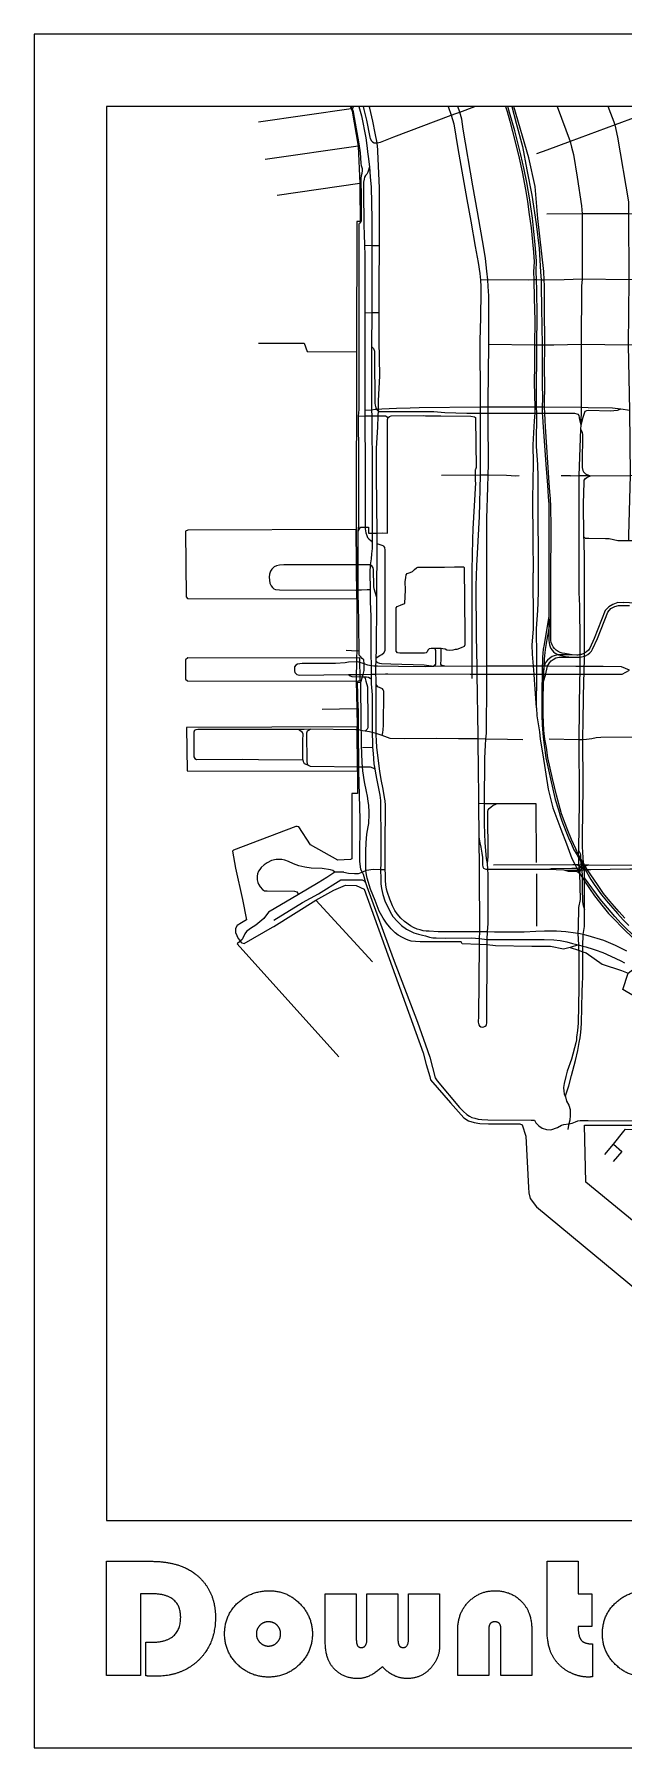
# Model space of a CAD drawing. Header units: millimetres. Extents: x 943 to 1065, y -197 to -78.
# Drawn here: x 942.9 to 983.7, y -196.7 to -78 of the extents above; entities that cross this region are included whole.
import ezdxf

# ---------------------------------------------------------------- set-up
doc = ezdxf.new("R2010")
doc.units = ezdxf.units.MM
doc.header["$MEASUREMENT"] = 0
for name, color, linetype, true_color in [('Border', 5, 'Continuous', 0x0017ff), ('Default', 18, 'Continuous', 0x000000), ('Text', 3, 'Continuous', 0x00ff1b)]:
    doc.layers.add(name, color=color, linetype=linetype, true_color=true_color)

msp = doc.modelspace()

# ---------------------------------------------------------------- linework, layer by layer
at = {"color": 3, "true_color": 0x00ff00}
for points in [[(964.76, -83.03), (964.83, -83.18), (964.91, -83.36), (965.31, -85.79), (965.43, -88.37), (965.44, -88.78), (965.45, -90.99), (965.23, -91), (965.21, -100.02), (965.19, -112.33), (965.22, -117.12), (965.23, -120.74), (965.21, -121.24), (965.17, -122.83), (965.22, -124.74), (965.25, -125.99), (965.28, -129.06), (965.27, -130.62), (964.87, -130.61), (964.88, -135.15), (964.79, -135.2), (963.92, -135.23), (962.02, -134.18), (961.2, -132.93), (961.1, -132.91), (961, -132.9), (956.69, -134.55), (956.61, -134.62), (956.82, -135.79), (957.31, -137.96), (957.58, -139.37), (957.24, -139.57), (956.95, -139.76), (956.82, -139.97), (956.82, -140.24), (957.01, -140.66), (957.13, -140.8), (957.21, -140.94), (957.26, -140.97), (957.43, -141.01), (959.39, -139.88), (959.47, -139.84), (962.38, -138), (963.63, -137.31), (964.45, -136.97), (965.17, -137), (965.73, -137.25), (969.82, -148.58), (970.02, -149.38), (970.28, -150.23), (970.33, -150.44), (971.71, -152.05), (972.63, -153.08), (972.96, -153.28), (973.34, -153.41), (973.74, -153.48), (974.35, -153.5), (976.52, -153.49), (976.68, -153.57), (976.94, -154.35), (977.11, -157.91), (977.14, -158.28), (977.23, -158.66), (977.67, -159.25), (985.6, -165.82)], [(988.94, -163.97), (981.08, -157.53), (981, -153.58), (984.91, -153.59)]]:
    msp.add_lwpolyline(points, dxfattribs=at)
at = {"color": 18, "true_color": 0x000000}
for points in [[(964.76, -83.03), (964.83, -83.18), (964.91, -83.36), (965.31, -85.79), (965.43, -88.37), (965.44, -88.78), (965.45, -90.99), (965.23, -91), (965.21, -100.02), (965.19, -112.33), (965.22, -117.12), (965.23, -120.74), (965.21, -121.24), (965.17, -122.83), (965.22, -124.74), (965.25, -125.99), (965.28, -129.06), (965.27, -130.62), (964.87, -130.61), (964.88, -135.15), (964.79, -135.2), (963.92, -135.23), (962.02, -134.18), (961.2, -132.93), (961.1, -132.91), (961, -132.9), (956.69, -134.55), (956.61, -134.62), (956.82, -135.79), (957.31, -137.96), (957.58, -139.37), (957.24, -139.57), (956.95, -139.76), (956.82, -139.97), (956.82, -140.24), (957.01, -140.66), (957.13, -140.8), (957.21, -140.94), (957.26, -140.97), (957.43, -141.01), (959.39, -139.88), (959.47, -139.84), (962.38, -138), (963.63, -137.31), (964.45, -136.97), (965.17, -137), (965.73, -137.25), (969.82, -148.58), (970.02, -149.38), (970.28, -150.23), (970.33, -150.44), (971.71, -152.05), (972.63, -153.08), (972.96, -153.28), (973.34, -153.41), (973.74, -153.48), (974.35, -153.5), (976.52, -153.49), (976.68, -153.57), (976.94, -154.35), (977.11, -157.91), (977.14, -158.28), (977.23, -158.66), (977.67, -159.25), (985.6, -165.82)], [(988.94, -163.97), (981.08, -157.53), (981, -153.58), (984.91, -153.59)]]:
    msp.add_lwpolyline(points, dxfattribs=at)
at = {"color": 4, "true_color": 0x00ffff}
for points in [[(965.39, -85.61), (964.99, -83.41), (964.9, -83.15), (964.86, -83.03)], [(965.37, -83.03), (965.56, -83.67), (965.85, -85.2), (965.94, -85.92), (965.97, -86.18), (966.02, -86.5), (966.1, -87.22), (966.16, -87.9), (966.21, -88.62), (966.27, -90.81), (966.27, -92.69), (966.26, -97.33), (966.24, -99.65), (966.25, -104.07), (966.26, -104.45), (966.28, -108.57), (966.29, -111.92), (966.29, -112.59), (966.29, -112.93), (966.29, -113.2), (966.29, -113.25), (966.28, -113.65), (966.25, -114.01), (966.21, -114.36), (966.15, -114.79), (966.13, -115.3), (966.14, -116.49), (966.15, -116.82), (966.16, -117.32), (966.19, -118.36), (966.19, -119.5), (966.2, -121.05), (966.2, -121.3), (966.21, -121.43), (966.21, -121.77), (966.21, -121.87), (966.22, -122.35), (966.22, -122.46), (966.23, -122.71), (966.23, -123.02), (966.28, -123.78), (966.28, -124.17), (966.3, -126.39), (966.32, -127.15), (966.32, -127.42), (966.35, -127.84), (966.41, -128.56), (966.47, -128.91), (966.53, -129.22), (966.61, -129.7), (966.73, -130.27), (966.82, -130.74), (966.86, -131.11), (966.87, -131.62), (966.88, -133.54), (966.88, -135.5), (966.86, -135.88), (966.88, -136.53), (966.89, -136.88), (966.93, -137.2), (967.03, -137.61), (967.17, -138.06), (967.53, -138.82), (967.73, -139.14), (968.04, -139.48), (968.32, -139.75), (968.67, -140.01), (969.18, -140.26), (969.5, -140.37)], [(965.66, -83.03), (965.72, -83.24), (965.9, -83.99), (966.13, -85.15), (966.15, -85.26), (966.25, -85.42), (966.32, -85.49), (966.42, -85.54), (966.52, -85.56), (966.63, -85.55)], [(969.83, -140.12), (969.61, -140.07), (969.4, -140.01), (969.16, -139.91), (968.95, -139.79), (968.52, -139.49), (968.27, -139.26), (968.02, -138.96), (967.86, -138.72), (967.69, -138.39), (967.52, -137.94), (967.35, -137.48), (967.29, -137.24), (967.24, -136.95), (967.21, -136.64), (967.21, -136.24), (967.2, -135.88), (967.2, -135.51), (967.2, -134.87), (967.2, -133.47), (967.21, -132.33), (967.21, -131.42), (967.2, -131.12), (967.15, -130.9), (967.06, -130.31), (966.92, -129.64), (966.82, -129.07), (966.66, -127.81), (966.61, -127.4), (966.61, -127.32), (966.6, -127.07), (966.57, -126.46), (966.57, -124.4), (966.56, -123.07), (966.56, -122.96), (966.55, -122.08), (966.55, -121.79), (966.56, -121.46), (966.56, -121.23), (966.59, -120.69), (966.61, -117.32), (966.61, -117.04), (966.63, -113.33), (966.63, -112.92), (966.63, -112.77), (966.63, -112.58), (966.6, -108.57), (966.59, -107.08), (966.6, -106.69), (966.67, -105.25), (966.71, -104.45), (966.72, -104.12), (966.72, -104.02), (966.72, -103.43), (966.81, -101.69), (966.77, -99.26), (966.77, -97.32), (966.78, -95.38), (966.79, -92.68), (966.8, -88.67), (966.69, -86.15), (966.68, -86.04), (966.63, -85.55), (966.5, -84.89), (966.33, -84.05), (966.12, -83.16), (966.08, -83.03)], [(966.63, -85.55), (966.87, -85.5), (967.1, -85.42), (967.8, -85.14), (971.77, -83.64), (972.08, -83.52), (972.36, -83.42), (973.39, -83.03)], [(971.55, -83.03), (971.77, -83.64), (971.94, -84.24), (972.23, -85.94), (972.84, -89.47), (973.12, -90.98), (973.43, -92.73), (973.62, -93.84), (973.75, -94.59), (973.79, -95.07), (973.82, -95.51), (973.82, -95.86), (973.78, -97.66), (973.75, -99.27), (973.76, -103.39), (973.76, -103.88), (973.76, -104.28), (973.77, -108.57), (973.7, -111.44), (973.51, -114.86), (973.47, -116.24), (973.48, -119.73), (973.53, -121.82), (973.54, -122.35), (973.6, -126.6), (973.6, -126.84), (973.6, -127.46), (973.63, -128.5), (973.66, -131.32), (973.67, -133.65), (973.69, -135.88), (973.69, -136.47), (973.72, -139.68), (973.72, -139.79), (973.72, -140.19), (973.7, -140.67)], [(974.29, -135.85), (974.27, -135.47), (974.21, -135.12), (974.11, -134.04), (974.07, -132.75), (974.07, -131.33), (974.1, -128.17), (974.14, -127.28), (974.17, -126.86), (974.2, -126.45), (974.24, -122.88), (974.24, -121.29), (974.23, -118.58), (974.24, -115.54), (974.24, -113.89), (974.23, -111.56), (974.29, -109.4), (974.31, -108.58), (974.34, -107.81), (974.33, -104.69), (974.33, -104.28), (974.33, -103.87), (974.33, -103.47), (974.37, -99.52), (974.37, -96.83), (974.37, -96.15), (974.32, -95.51), (974.29, -95.04), (974.24, -94.44), (974.14, -93.56), (974.02, -92.85), (973.59, -90.32), (973.26, -88.52), (972.58, -84.6), (972.49, -83.91), (972.36, -83.42), (972.22, -83.03)], [(975.52, -83.03), (975.63, -83.39), (975.81, -84.06), (976.01, -84.77), (976.19, -85.49), (976.47, -86.61), (976.68, -87.57), (976.91, -88.78), (977.04, -89.61), (977.17, -90.51), (977.29, -91.44), (977.4, -92.41), (977.46, -93.12), (977.5, -93.79), (977.47, -94.48), (977.48, -95.05), (977.51, -96.3), (977.55, -97.85), (977.52, -99.56), (977.52, -100.98), (977.51, -102.15), (977.55, -103.86), (977.56, -104.28), (977.51, -104.8), (977.42, -106.46), (977.43, -107.75), (977.4, -110.23), (977.41, -112.97), (977.43, -115.33)], [(977.8, -115.35), (977.79, -110.22), (977.78, -108.68), (977.75, -107.83), (977.67, -106.58), (977.67, -105.9), (977.68, -104.84), (977.68, -104.28), (977.67, -103.87), (977.66, -103.24), (977.7, -99.56), (977.71, -97.56), (977.68, -95.7), (977.66, -95.06), (977.64, -94.45), (977.66, -93.74), (977.58, -92.59), (977.49, -91.7), (977.39, -90.77), (977.21, -89.51), (977, -88.29), (976.81, -87.39), (976.59, -86.38), (976.16, -84.71), (975.8, -83.44), (975.68, -83.03)], [(975.95, -83.03), (976.25, -84.18), (976.69, -85.8), (977, -87.43), (977.35, -89.17), (977.65, -91.15), (977.86, -92.87), (977.95, -94.48), (977.98, -95.06), (978, -95.47), (978.01, -96.98), (978.05, -99.56), (978.05, -99.95), (978.06, -101.28), (978.07, -102.25), (978.08, -103.24), (978.05, -103.87), (978.07, -104.28), (978.08, -104.5), (978.11, -104.9), (978.32, -107.83), (978.43, -109.27), (978.45, -109.65), (978.48, -110.07), (978.51, -110.58), (978.52, -111.24), (978.53, -113.66), (978.52, -116.28), (978.52, -117.6), (978.52, -118.34)], [(978.66, -118.44), (978.66, -117.89), (978.66, -116.28), (978.68, -111.63), (978.67, -111.26), (978.66, -110.75), (978.63, -110.22), (978.6, -109.72), (978.55, -109.1), (978.28, -105.22), (978.27, -104.77), (978.24, -104.28), (978.23, -103.86), (978.23, -103.73), (978.24, -102.27), (978.23, -101.23), (978.24, -99.56), (978.23, -96.91), (978.22, -95.92), (978.21, -95.43), (978.19, -95.06), (978.17, -94.46), (977.77, -90.79), (977.58, -88.57), (977.14, -86.59), (976.1, -83.03)], [(986.54, -83.03), (986.12, -83.19), (983.12, -84.31), (980, -85.45), (978.38, -86.06), (977.66, -86.31)], [(979.09, -83.03), (980, -85.45), (980.1, -85.85), (980.22, -86.36), (980.49, -87.92), (980.78, -89.92), (980.82, -90.47), (980.84, -95), (980.79, -95.48), (980.77, -99.53), (980.76, -103.51), (980.76, -103.89)], [(984.05, -113.12), (984.07, -112.72), (984.17, -108.59), (984.14, -104.1), (984.04, -99.56), (984.09, -95.04), (984.06, -90.47), (984.06, -89.63), (983.31, -85.17), (983.12, -84.31), (982.63, -83.03)], [(965.01, -83.12), (964.9, -83.15), (964.83, -83.19), (958.42, -84.11)], [(965.31, -85.79), (958.88, -86.71)], [(965.38, -120.74), (965.34, -117.32), (965.32, -117.08), (965.32, -116.52), (965.32, -114.79), (965.32, -114.45), (965.32, -112.46), (965.36, -112.06), (965.36, -107.37), (965.35, -104.48), (965.38, -104.02), (965.39, -100.03), (965.39, -91.19), (965.42, -91.11), (965.47, -91.06), (965.54, -90.96), (965.54, -89.35), (965.53, -88.01), (965.55, -87.82), (965.6, -87.65), (965.61, -87.5), (965.61, -87.36), (965.56, -87.14), (965.53, -86.95), (965.48, -86.24), (965.39, -85.61)], [(966.1, -87.22), (965.99, -87.58), (965.92, -87.72), (965.83, -87.82), (965.76, -87.93), (965.73, -88.07), (965.69, -88.28), (965.68, -88.84)], [(965.43, -88.37), (959.7, -89.21)], [(965.68, -88.84), (965.71, -91.31), (965.74, -91.85), (965.76, -92.67), (965.77, -93.31), (965.77, -94.37), (965.78, -96.09), (965.78, -97.34), (965.79, -99.03), (965.77, -102.18), (965.78, -104.08), (965.78, -104.47), (965.81, -108.14), (965.81, -108.56), (965.8, -110.05), (965.81, -111.4)], [(993.81, -90.62), (990.6, -90.55), (987.38, -90.5), (984.06, -90.47), (980.82, -90.47), (978.39, -90.5)], [(966.79, -92.68), (966.27, -92.69), (965.76, -92.67)], [(996.85, -94.99), (993.85, -95.04), (990.65, -95.01), (987.37, -95.02), (984.09, -95.04), (980.84, -95), (979.58, -95.05), (978.19, -95.06), (977.98, -95.06), (977.66, -95.05), (977.48, -95.05), (977.14, -95.06), (974.29, -95.04), (973.79, -95.07)], [(966.77, -97.32), (966.26, -97.33), (965.78, -97.34)], [(958.42, -99.43), (961.59, -99.43), (961.78, -100.01), (965.22, -100.02)], [(966.24, -99.65), (966.38, -99.8), (966.45, -99.99), (966.46, -100.28), (966.47, -103.59), (966.49, -103.73), (966.54, -103.9), (966.62, -104.02), (966.64, -104.05), (966.72, -104.12), (966.75, -104.15), (966.83, -104.17)], [(1000.24, -99.48), (996.96, -99.48), (993.87, -99.5), (990.65, -99.52), (987.34, -99.53), (984.04, -99.56), (980.77, -99.53), (978.86, -99.56), (978.24, -99.56), (978.05, -99.56), (977.7, -99.56), (977.52, -99.56), (974.37, -99.52)], [(966.25, -104.07), (965.78, -104.08)], [(984.14, -104.1), (983.51, -104), (982.92, -103.93), (981.25, -103.9), (980.76, -103.89), (978.23, -103.86), (978.05, -103.87), (977.67, -103.87), (977.55, -103.86), (977.41, -103.86), (974.73, -103.87), (974.33, -103.87), (973.76, -103.87), (969.55, -103.91), (968.91, -103.93), (967.97, -103.96), (966.96, -104), (966.72, -104.01), (966.62, -104.02), (966.49, -104.03), (966.25, -104.07)], [(966.83, -104.17), (967.74, -104.15), (968.86, -104.15), (970.57, -104.17), (971.32, -104.22), (972.85, -104.27), (973.34, -104.28), (973.76, -104.28), (974.14, -104.28), (977.37, -104.28), (977.56, -104.28), (977.68, -104.28), (978.07, -104.28), (978.24, -104.28), (980.31, -104.28)], [(980.31, -104.27), (980.47, -104.32), (980.54, -104.35), (980.6, -104.44), (980.62, -104.58), (980.65, -104.73), (980.73, -105.1)], [(980.76, -103.89), (980.73, -105.1), (980.72, -105.38), (980.59, -108.6)], [(983.51, -104), (983.25, -104.09), (982.78, -104.14), (981.25, -104.1), (981.12, -104.12), (981.02, -104.16), (980.96, -104.29), (980.88, -104.58), (980.73, -105.1)], [(965.32, -112.46), (965.49, -112.18), (965.81, -112.16), (966.04, -112.16), (966.04, -112.59), (966.29, -112.59), (966.63, -112.58), (967.02, -112.57), (967.34, -112.58), (967.36, -108.33), (967.36, -106.84), (967.34, -104.71), (967.4, -104.57), (967.49, -104.51), (967.61, -104.45), (969.87, -104.44), (969.99, -104.47), (971.05, -104.47), (973.12, -104.49), (973.37, -104.54), (973.44, -104.57), (973.45, -104.66), (973.49, -108.04), (973.45, -108.17), (973.41, -108.19), (973.41, -108.99), (973.44, -109.11), (973.26, -112.29), (973.23, -113.03), (973.2, -115.14), (973.19, -120.45), (973.19, -121.19), (973.18, -121.35), (973.18, -122.66)], [(965.35, -104.48), (965.78, -104.47), (966.08, -104.46), (966.26, -104.45), (966.71, -104.45), (967.11, -104.45), (967.22, -104.46), (967.4, -104.57)], [(980.72, -105.38), (980.82, -105.59), (980.85, -105.77), (980.82, -107.72), (980.84, -108.04), (980.87, -108.24), (980.93, -108.35), (981.05, -108.47), (981.15, -108.53), (981.4, -108.62)], [(976.47, -108.62), (976.23, -108.65), (975.59, -108.6), (974.31, -108.58), (973.77, -108.57), (971.1, -108.6)], [(980.03, -108.61), (979.38, -108.61)], [(980.03, -108.61), (980.59, -108.6)], [(980.59, -108.6), (981.18, -108.59), (981.4, -108.62), (984.17, -108.59), (987.37, -108.58), (990.65, -108.58), (993.87, -108.57), (997.08, -108.57), (1000.35, -108.53)], [(980.59, -108.6), (980.59, -108.73), (980.61, -110.13), (980.61, -113.13), (980.61, -113.38), (980.6, -113.78), (980.6, -116.39), (980.6, -116.69), (980.65, -117.62), (980.65, -118.55), (980.66, -119.21), (980.66, -121), (980.66, -121.18), (980.66, -121.82), (980.66, -121.95), (980.66, -122.1)], [(980.97, -122.09), (980.99, -121.29), (980.99, -121.1), (980.99, -120.9), (980.99, -120.76), (980.98, -116.39), (980.98, -113.84), (980.97, -113.68), (980.96, -113.16), (980.96, -113.11), (980.95, -112.83), (980.94, -112.74), (980.94, -112.65), (980.93, -110.65), (980.93, -110.55), (980.96, -109.06)], [(980.97, -109.06), (980.97, -108.91), (981.06, -108.81), (981.15, -108.74), (981.24, -108.69), (981.4, -108.62)], [(965.81, -111.4), (965.81, -112.16), (965.8, -112.28), (965.86, -112.56), (965.91, -112.75), (965.97, -112.89), (966.06, -112.99), (966.22, -113.12), (966.29, -113.2)], [(965.19, -112.33), (953.52, -112.37), (953.36, -112.45), (953.42, -117), (953.51, -117.12), (965.22, -117.13), (965.19, -112.33)], [(967.2, -113.77), (967.17, -113.57), (967.1, -113.49), (966.98, -113.44), (966.77, -113.38), (966.63, -113.33)], [(967.18, -120.72), (967.19, -117.78), (967.2, -113.77)], [(981.29, -112.96), (981.18, -112.96), (981.06, -112.96), (981.01, -112.92), (980.95, -112.83)], [(983.29, -113.12), (982.69, -112.99), (982.44, -112.98), (981.29, -112.96)], [(1000.38, -113.11), (997.26, -113.15), (993.87, -113.11), (987.4, -113.11), (984.42, -113.12), (984.05, -113.12), (983.68, -113.12), (983.29, -113.12)], [(966.61, -117.04), (966.43, -116.45), (966.41, -116.28), (966.38, -115.1), (966.36, -114.99), (966.32, -114.92), (966.26, -114.84), (966.15, -114.79), (965.58, -114.79), (965.42, -114.79), (965.32, -114.79), (960.51, -114.77), (960.17, -114.78), (959.87, -114.81), (959.66, -114.85), (959.5, -114.93), (959.34, -115.08), (959.25, -115.23), (959.17, -115.42), (959.16, -115.64), (959.17, -115.85), (959.21, -116.04), (959.29, -116.23), (959.38, -116.36), (959.49, -116.45), (959.6, -116.5), (959.87, -116.52), (965.15, -116.53), (965.32, -116.52), (965.54, -116.52), (965.94, -116.5), (966.14, -116.49)], [(972.45, -120.53), (972.15, -120.64), (972.03, -120.65), (971.87, -120.68), (971.61, -120.71), (971.45, -120.7), (971.34, -120.63), (971.18, -120.59), (971.06, -120.57), (970.62, -120.57), (970.38, -120.57), (970.24, -120.61), (970.15, -120.69), (970.1, -120.8), (970.02, -120.87), (969.91, -120.89), (969.3, -120.89), (968.6, -120.89), (968.2, -120.89), (968.04, -120.87), (967.95, -120.77), (967.94, -120.61), (967.94, -117.76), (968.03, -117.66), (968.24, -117.58), (968.42, -117.51), (968.56, -117.47), (968.59, -116.52), (968.57, -115.96), (968.61, -115.65), (968.65, -115.47), (968.72, -115.39), (968.91, -115.32), (969.08, -115.24), (969.22, -115.11), (969.36, -114.98), (969.46, -114.94), (970.01, -114.94), (970.64, -114.94), (971.3, -114.94), (972, -114.93), (972.64, -114.93), (972.67, -114.97), (972.7, -119.55), (972.7, -120.33), (972.65, -120.43), (972.45, -120.53)], [(977.37, -120.33), (977.47, -119.24), (977.45, -117.92), (977.43, -116.27), (977.43, -115.33)], [(977.66, -124.69), (977.69, -122.35), (977.7, -121.81), (977.69, -120.81), (977.67, -119.56), (977.67, -119.18), (977.77, -117.94), (977.79, -117.41), (977.81, -116.6), (977.81, -116.28), (977.8, -115.35)], [(983.7, -117.41), (983.29, -117.4), (982.95, -117.52), (982.67, -117.68), (982.43, -117.94), (982.17, -118.6), (981.67, -119.89), (981.37, -120.55)], [(1003.7, -117.55), (993.85, -117.58), (988.11, -117.6), (987.66, -117.6), (987.2, -117.59), (986.74, -117.57), (985.73, -117.51), (983.7, -117.4)], [(978.52, -118.34), (978.2, -120.29), (978.14, -120.62), (978.11, -120.9), (978.08, -121.19), (978.08, -121.52), (978.06, -121.81), (978.07, -122.35), (978.07, -122.65)], [(978.16, -122.85), (978.2, -121.81), (978.23, -121.45), (978.23, -121.31), (978.25, -121.06), (978.27, -120.87), (978.3, -120.65), (978.34, -120.37), (978.41, -119.96), (978.52, -119.33), (978.66, -118.44)], [(978.52, -118.34), (978.51, -118.81), (978.52, -119.33), (978.52, -120), (978.54, -120.19), (978.56, -120.32), (978.61, -120.45), (978.67, -120.58), (978.75, -120.69), (978.85, -120.8), (978.97, -120.89), (979.1, -120.97), (979.19, -121.02), (979.4, -121.07), (979.68, -121.12), (980.16, -121.17)], [(980.13, -121.02), (979.63, -120.93), (979.44, -120.9), (979.31, -120.85), (979.16, -120.78), (979.03, -120.68), (978.92, -120.58), (978.83, -120.46), (978.75, -120.33), (978.69, -120.17), (978.65, -120.01), (978.65, -119.81), (978.66, -118.44)], [(981.54, -120.62), (981.88, -119.89), (982.6, -118.05), (982.81, -117.81), (983.09, -117.66), (983.35, -117.59), (983.71, -117.59)], [(983.71, -117.59), (984.11, -117.59)], [(965.23, -120.75), (964.48, -120.72)], [(965.38, -120.74), (965.23, -120.75)], [(965.71, -121.36), (965.59, -121.26), (965.47, -121.13), (965.4, -121.03), (965.38, -120.74)], [(966.56, -121.23), (966.83, -121.07), (966.87, -121.04), (966.96, -120.98), (967.09, -120.88), (967.18, -120.72)], [(970.62, -120.57), (970.67, -120.71), (970.68, -121.14), (970.68, -121.54), (970.67, -121.65), (970.63, -121.73), (970.57, -121.77), (970.55, -121.82)], [(971.31, -121.81), (971.13, -121.76), (971.08, -121.72), (971.05, -121.66), (971.06, -121.33), (971.06, -120.75), (971.06, -120.57)], [(977.66, -124.69), (977.54, -122.74), (977.5, -122.35), (977.45, -121.81), (977.38, -120.96), (977.37, -120.33)], [(980.13, -121.02), (979.44, -121.02), (979.19, -121.02), (978.96, -121.06), (978.76, -121.13), (978.57, -121.26), (978.43, -121.39), (978.32, -121.52), (978.25, -121.66), (978.2, -121.81), (978.15, -121.98), (978.12, -122.22), (978.07, -122.65)], [(981.37, -120.55), (981.26, -120.7), (981.14, -120.81), (980.99, -120.9), (980.78, -120.98), (980.66, -121), (980.61, -121.02), (980.53, -121.03), (980.45, -121.03), (980.13, -121.02)], [(980.16, -121.17), (980.47, -121.18), (980.54, -121.18), (980.68, -121.17), (980.66, -121.18), (980.79, -121.15), (980.99, -121.1), (981.05, -121.08), (981.22, -120.98), (981.36, -120.87), (981.47, -120.76), (981.54, -120.62)], [(965.44, -121.23), (965.21, -121.24), (953.52, -121.23), (953.37, -121.35), (953.37, -122.69), (953.5, -122.81), (965.17, -122.83), (965.45, -122.8), (965.44, -121.23)], [(966.65, -121.8), (966.55, -121.79), (966.41, -121.79), (966.21, -121.77), (965.98, -121.72), (965.73, -121.64), (965.3, -121.51), (964.66, -121.52), (964.42, -121.57), (963.76, -121.62), (961.8, -121.62), (961.45, -121.62), (961.13, -121.65), (961.01, -121.72), (960.92, -121.85), (960.9, -121.97), (960.9, -122.12), (960.94, -122.24), (961.02, -122.32), (961.08, -122.38), (961.23, -122.42), (964.64, -122.38), (965.67, -122.37), (966.22, -122.35), (966.27, -122.35), (966.42, -122.35), (966.56, -122.35)], [(965.33, -124.73), (965.27, -122.91), (965.51, -122.9), (965.62, -122.54), (965.67, -122.37), (965.73, -122.1), (965.73, -121.64), (965.71, -121.36)], [(966.94, -121.64), (966.81, -121.61), (966.67, -121.56), (966.56, -121.46)], [(966.56, -122.35), (967.21, -122.34), (967.37, -122.34), (973.07, -122.35), (977.5, -122.35), (977.69, -122.35), (978.07, -122.35), (979.68, -122.35), (980.28, -122.35), (980.66, -122.35), (980.77, -122.35), (980.79, -122.35), (980.96, -122.35), (981.15, -122.35), (983.6, -122.35), (984.1, -122.07)], [(970.55, -121.82), (969.99, -121.84), (968.12, -121.82), (966.65, -121.8)], [(974.71, -121.8), (974.24, -121.81), (973.53, -121.82), (971.31, -121.81), (970.55, -121.82), (969.9, -121.72), (967.57, -121.67), (966.94, -121.64)], [(980.39, -121.82), (978.42, -121.81), (978.2, -121.81), (978.06, -121.81), (977.45, -121.81), (974.71, -121.8)], [(978.16, -122.85), (978.28, -122.42), (978.42, -121.81), (978.49, -121.69), (978.57, -121.57), (978.69, -121.43), (978.83, -121.33), (979, -121.23), (979.23, -121.18), (980.16, -121.17)], [(980.66, -122.1), (980.66, -122.35), (980.65, -122.69), (980.61, -126.87), (980.62, -130.94), (980.63, -131.14), (980.57, -134.55), (980.56, -134.83), (980.57, -135.05), (980.57, -135.32), (980.58, -135.58), (980.59, -135.63), (980.61, -135.77), (980.62, -135.81), (980.63, -135.92), (980.65, -136.14), (980.68, -137.95), (980.57, -138.52), (980.55, -139.87), (980.54, -140.32), (980.57, -141.11), (980.57, -141.25), (980.58, -141.47), (980.59, -141.59), (980.59, -144.09), (980.56, -146.52), (980.5, -147.03), (980.43, -147.5), (980.43, -147.68), (980.4, -147.89), (980.08, -149.03), (979.78, -149.84), (979.7, -150.22), (979.59, -150.7), (979.54, -150.99), (979.55, -151.24), (979.58, -151.42), (979.67, -151.62)], [(984.1, -122.07), (983.56, -121.84), (982.29, -121.83), (980.81, -121.82), (980.66, -121.82), (980.39, -121.82)], [(980.99, -136.25), (980.99, -135.9), (980.98, -135.88), (980.96, -135.75), (980.96, -135.7), (980.94, -135.58), (980.92, -135.43), (980.86, -134.32), (980.87, -131.14), (980.89, -130.94), (980.9, -129.95), (980.88, -126.87), (980.89, -125.49), (980.95, -122.74), (980.96, -122.35), (980.96, -122.24), (980.97, -122.09)], [(964.64, -122.38), (964.76, -122.48), (964.88, -122.52), (965.62, -122.54), (965.75, -122.54), (965.89, -122.54), (966.03, -122.56), (966.16, -122.62), (966.23, -122.71)], [(980.57, -141.11), (979.99, -141.28), (979.54, -141.41), (978.63, -141.21), (977.35, -141.21), (974.82, -141.16), (974.26, -141.11), (973.7, -141.07), (972.51, -141.02), (972.45, -140.89), (970.27, -140.89), (969.99, -140.9), (969.62, -140.89), (969.28, -140.87), (968.99, -140.84), (968.79, -140.78), (968.61, -140.71), (968.38, -140.6), (968.09, -140.44), (967.87, -140.26), (967.61, -140), (967.48, -139.85), (967.27, -139.61), (967.06, -139.26), (966.77, -138.77), (966.49, -138.03), (966.18, -137.24), (965.95, -136.48), (965.89, -136.25), (965.86, -135.96), (965.86, -135.64), (965.85, -135.41), (965.84, -134.62), (965.87, -134.04), (965.93, -133.43), (966.02, -132.92), (966.05, -132.69), (966.06, -132.48), (966.08, -132.25), (966.08, -131.88), (966.05, -131.45), (966.01, -131.14), (965.96, -130.81), (965.9, -130.48), (965.76, -129.81), (965.64, -129.04), (965.6, -128.46), (965.54, -127.24), (965.54, -126.81), (965.52, -125.79), (965.51, -122.9)], [(965.75, -122.54), (965.8, -122.66), (965.85, -122.83), (965.97, -123.22)], [(965.97, -123.22), (965.99, -125.56), (965.99, -125.78)], [(967.09, -123.52), (967.06, -123.43), (967.01, -123.37), (966.68, -123.22), (966.56, -123.07)], [(978.07, -122.65), (978.04, -123.16), (978.03, -124.72), (978.03, -125.19), (978.05, -125.89), (978.13, -126.72), (978.32, -128.14), (978.64, -129.6), (978.97, -131.04), (979.18, -131.75), (979.31, -132.16), (979.42, -132.52), (979.7, -133.22), (979.89, -133.69), (980.08, -134.12), (980.26, -134.51), (980.46, -134.84), (980.57, -135.05), (980.73, -135.33), (980.87, -135.58), (980.89, -135.62), (980.94, -135.71), (980.97, -135.75), (981.04, -135.89), (981.43, -136.58), (981.66, -136.92), (982.17, -137.63), (982.62, -138.18), (983.27, -138.92), (983.67, -139.36), (984.06, -139.76)], [(983.78, -139.25), (983.39, -138.82), (982.74, -138.07), (982.31, -137.55), (981.89, -136.93), (981.17, -135.89), (981.04, -135.66), (981, -135.58), (980.92, -135.43), (980.72, -135.11), (980.56, -134.83), (980.4, -134.46), (980.08, -133.81), (979.83, -133.18), (979.41, -132.02), (979.05, -130.74), (978.78, -129.57), (978.46, -128.15), (978.35, -127.43), (978.25, -126.86), (978.18, -126.25), (978.13, -125.16), (978.14, -124.23), (978.16, -122.85)], [(967.07, -125.97), (967.09, -123.52)], [(962.82, -124.77), (965.22, -124.74), (965.33, -124.73)], [(965.33, -124.73), (965.33, -126.08), (965.33, -126.22), (965.34, -128.78), (965.34, -129.04)], [(965.99, -125.78), (966, -126.06), (965.94, -126.16), (965.81, -126.29)], [(977.66, -124.69), (977.69, -125.23), (977.88, -126.35), (977.93, -126.86), (978.1, -127.95), (978.47, -130.31), (978.8, -131.62), (979.36, -133.09), (979.75, -134.11), (980.12, -135.11), (980.35, -135.57), (980.47, -135.78), (980.55, -135.92), (980.65, -136.14), (980.85, -136.46), (981, -136.69), (981.68, -137.7), (982.28, -138.48), (982.65, -138.92), (983, -139.28), (983.67, -139.97), (984.37, -140.65)], [(965.25, -125.99), (953.44, -126.05), (953.47, -129.05), (965.28, -129.07), (965.25, -125.99)], [(953.99, -126.24), (953.94, -126.38), (953.95, -126.82), (953.93, -127.56)], [(962.04, -126.17), (961.57, -126.18), (961.19, -126.18), (958.38, -126.18), (954.21, -126.18), (954.09, -126.2), (953.99, -126.25)], [(961.48, -126.77), (961.51, -126.68), (961.51, -126.52), (961.46, -126.39), (961.19, -126.18)], [(961.48, -128.28), (961.48, -126.77)], [(962.04, -126.17), (961.87, -126.26), (961.78, -126.3), (961.75, -126.45), (961.77, -128.43), (961.8, -128.64)], [(966.57, -126.46), (966.3, -126.39), (966.1, -126.34), (965.81, -126.29), (965.63, -126.27), (965.34, -126.22), (965.15, -126.2), (962.04, -126.17)], [(976.73, -126.91), (975.65, -126.88), (974.17, -126.86), (973.6, -126.84), (972.26, -126.83), (970.73, -126.81), (968.52, -126.83), (967.53, -126.8), (966.98, -126.61), (966.57, -126.46)], [(966.98, -126.61), (967.02, -126.39), (967.04, -126.22), (967.06, -126.11), (967.07, -125.97)], [(978.54, -126.83), (980.61, -126.87), (980.88, -126.87), (981.12, -126.85)], [(981.12, -126.85), (981.5, -126.8), (981.81, -126.74), (982.12, -126.71), (986.6, -126.66)], [(953.93, -127.56), (953.94, -128.09), (954.02, -128.2), (954.13, -128.26), (957.31, -128.25)], [(965.62, -127.44), (966.33, -127.42)], [(957.31, -128.25), (958.41, -128.26), (961.48, -128.28)], [(961.48, -128.28), (961.5, -128.41), (961.59, -128.53), (961.76, -128.62), (961.8, -128.64)], [(961.8, -128.64), (961.99, -128.73), (965.34, -128.78), (966.15, -128.77), (966.34, -128.84), (966.47, -128.91)], [(965.34, -129.04), (965.44, -132.42), (965.42, -135.32), (965.47, -135.85), (965.6, -136.07), (965.66, -136.21), (965.83, -136.78)], [(977.64, -131.34), (974.9, -131.33), (974.07, -131.33), (973.66, -131.32)], [(974.27, -135.47), (974.31, -134.99), (974.3, -131.87), (974.33, -131.74), (974.4, -131.65), (974.53, -131.54), (974.65, -131.45), (974.9, -131.33)], [(977.66, -135.39), (977.64, -131.34)], [(973.68, -133.65), (973.75, -134.04), (973.82, -134.33), (973.89, -134.75), (973.93, -135.06), (973.94, -135.57), (973.96, -135.7), (974, -135.79), (974.05, -135.82), (974.15, -135.85), (974.29, -135.85)], [(963.7, -136.07), (963.56, -135.96), (963.41, -135.9), (962.83, -135.81), (962.07, -135.79), (961.63, -135.73), (961.21, -135.62), (960.84, -135.48), (960.5, -135.32), (960.24, -135.24), (960.03, -135.18), (959.65, -135.18), (959.32, -135.27), (959.01, -135.43), (958.81, -135.57), (958.61, -135.74), (958.5, -135.88), (958.42, -136), (958.35, -136.18), (958.32, -136.35), (958.32, -136.48), (958.33, -136.61), (958.37, -136.78), (958.43, -136.91), (958.53, -137.09), (958.69, -137.26), (958.84, -137.35), (959.01, -137.36), (960.92, -137.39), (961.07, -137.43), (961.19, -137.62)], [(980.57, -134.55), (980.69, -134.78), (980.71, -134.87), (980.72, -135.11), (980.73, -135.33), (980.74, -135.47), (980.75, -135.54), (980.76, -135.58), (980.77, -135.64), (980.8, -135.7), (980.82, -135.73), (980.86, -135.78), (980.89, -135.81), (980.94, -135.86), (980.98, -135.88), (981.02, -135.9)], [(964.32, -136.06), (963.83, -136.06), (963.7, -136.07), (963.15, -136.44), (962.56, -136.8), (961.19, -137.62), (959.11, -138.84), (958.79, -139.27), (958.23, -139.73), (957.87, -139.97), (957.59, -140.17), (957.48, -140.35), (957.32, -140.69)], [(964.32, -136.06), (964.65, -136.13), (965.07, -136.17), (965.34, -136.15), (965.6, -136.07), (965.74, -136), (965.86, -135.96), (965.9, -135.94), (966.36, -135.87), (966.86, -135.88), (967.2, -135.88)], [(974.26, -140.72), (974.27, -140.21), (974.33, -139.63), (974.32, -136.23), (974.29, -135.85)], [(974.29, -135.85), (978.49, -135.85), (979.55, -135.9)], [(997.26, -135.78), (996.71, -135.62), (994.26, -135.63), (993.84, -135.63), (991.01, -135.62), (990.03, -135.61), (987.15, -135.6), (981.28, -135.59), (981, -135.58), (980.94, -135.58), (980.9, -135.58), (980.87, -135.58), (980.76, -135.58), (980.58, -135.57), (980.35, -135.57), (980.18, -135.57), (974.68, -135.59)], [(977.66, -136.19), (977.66, -139.81)], [(978.49, -135.85), (978.68, -135.81), (980.12, -135.8), (980.23, -135.8), (980.41, -135.79), (980.47, -135.78), (980.61, -135.77), (980.64, -135.77), (980.73, -135.73), (980.8, -135.7), (980.86, -135.66), (980.89, -135.62), (980.9, -135.58), (980.91, -135.52), (980.92, -135.43)], [(979.55, -135.9), (980.36, -135.93), (980.55, -135.93), (980.63, -135.92), (980.72, -135.91), (980.81, -135.91), (980.99, -135.9), (981.04, -135.89), (981.17, -135.89), (981.43, -135.88), (982.76, -135.85)], [(979.55, -135.9), (979.7, -135.96), (979.86, -135.99), (980.13, -135.99), (980.36, -136), (980.49, -136.02), (980.56, -136.06), (980.65, -136.14)], [(979.67, -151.62), (979.69, -151.48), (979.74, -151.35), (979.84, -151.08), (979.9, -150.87), (980.1, -150.14), (980.37, -149.11), (980.52, -148.42), (980.63, -147.86), (980.69, -147.55), (980.74, -147.15), (980.76, -146.9), (980.78, -146.51), (980.83, -144.37), (980.86, -143.75), (980.88, -143.39), (980.88, -143.23), (980.87, -142.83), (980.87, -141.71), (980.87, -141.58), (980.88, -141.19), (980.91, -140.39), (981, -139.84), (981, -139.15), (981, -138.67), (981, -136.69), (980.99, -136.45), (980.99, -136.25)], [(981.01, -138.67), (980.92, -138.41), (980.88, -138.11), (980.85, -137.2), (980.85, -136.46), (980.85, -136.26), (980.83, -136), (980.8, -135.88), (980.78, -135.83), (980.77, -135.8), (980.73, -135.74), (980.71, -135.7), (980.65, -135.66), (980.59, -135.63), (980.56, -135.61), (980.35, -135.57)], [(981.28, -135.59), (981.17, -135.61), (981.04, -135.66), (980.96, -135.7), (980.94, -135.71), (980.86, -135.78), (980.79, -135.82), (980.78, -135.83), (980.72, -135.91), (980.7, -135.94), (980.65, -136.14)], [(984.99, -141), (984.62, -140.69), (983.54, -139.62), (983.08, -139.13), (982.08, -137.93), (981, -136.45)], [(982.76, -135.85), (984.13, -135.83), (987.16, -135.83), (990.64, -135.82), (993.84, -135.84), (996.6, -135.83), (997.26, -135.78)], [(959.49, -139.39), (961.47, -138.17), (962.57, -137.56), (964.12, -136.6), (964.35, -136.59), (965.6, -136.61), (965.74, -136.66), (965.83, -136.78), (965.93, -137.06), (967.75, -142.04), (969.43, -146.46), (969.71, -147.25), (969.99, -148.02), (970.28, -148.87), (970.64, -150.31), (970.79, -150.53), (972.34, -152.37), (972.59, -152.61), (972.85, -152.85), (973.03, -152.97), (973.18, -153.05), (973.4, -153.11), (973.63, -153.17), (973.88, -153.21), (974.29, -153.22), (977.3, -153.24), (977.52, -153.25), (977.58, -153.33), (977.62, -153.42), (977.84, -153.64), (978.07, -153.79), (978.35, -153.9), (978.65, -153.92), (979.12, -153.75), (979.41, -153.6), (979.57, -153.55), (979.91, -153.5), (980.13, -153.45), (980.36, -153.37), (980.53, -153.28), (980.7, -153.27), (981.24, -153.26), (984.91, -153.28)], [(966.32, -142.27), (962.38, -138.01)], [(957.32, -140.7), (956.95, -141.04), (963.99, -148.85)], [(969.5, -140.37), (969.77, -140.43), (969.99, -140.48), (970.26, -140.57), (970.48, -140.61), (970.71, -140.62), (971.37, -140.63), (973.2, -140.62), (973.7, -140.67), (974.26, -140.72), (977.45, -140.73), (978.2, -140.73), (978.86, -140.76), (979.3, -140.81), (979.76, -140.9), (980.16, -141), (980.57, -141.11), (980.88, -141.19), (981.09, -141.25), (981.59, -141.4), (981.73, -141.45), (982.26, -141.64), (982.81, -141.88), (983.5, -142.21), (983.77, -142.35)], [(983.92, -141.54), (983.64, -141.4), (983.13, -141.15), (982.34, -140.81), (981.25, -140.47), (980.91, -140.39), (980.69, -140.35), (980.54, -140.32), (980.36, -140.29), (979.69, -140.19), (979.06, -140.16), (978.23, -140.16), (977.62, -140.17), (976.82, -140.23), (974.77, -140.22), (974.27, -140.21), (973.72, -140.19), (972.87, -140.21), (970.86, -140.19), (970.24, -140.16), (970.03, -140.15), (969.83, -140.12)], [(973.7, -140.67), (973.7, -141.07), (973.66, -146.04), (973.64, -146.46), (973.68, -146.65), (973.72, -146.71), (973.82, -146.78), (973.92, -146.8), (974.03, -146.79), (974.12, -146.73), (974.18, -146.68), (974.21, -146.61), (974.24, -146.52), (974.26, -141.11), (974.26, -140.72)], [(979.99, -141.28), (980.58, -141.47), (980.87, -141.58), (981.1, -141.66), (982.21, -142.45), (983.56, -142.88), (984.02, -143.06)], [(986.45, -144.08), (986.29, -144.28), (985.62, -145.38), (983.65, -144.19), (984.02, -143.06), (984.43, -142.75)], [(979.67, -151.62), (979.75, -151.93), (979.91, -152.2), (980.01, -152.51), (980, -152.92), (979.97, -153.25), (979.91, -153.5), (979.87, -153.73), (979.84, -153.9)], [(982.41, -155.63), (983, -154.91), (983.71, -154.01), (983.82, -153.87), (985.07, -153.91), (985.41, -153.91)], [(983, -154.91), (983.57, -155.41), (982.97, -156.1)]]:
    msp.add_lwpolyline(points, dxfattribs=at)
at = {"layer": 'Border'}
msp.add_lwpolyline([(942.89, -196.71), (1065.3, -196.71), (1065.3, -78.03), (942.89, -78.03)], close=True, dxfattribs=at)
at = {"layer": 'Default'}
msp.add_lwpolyline([(947.89, -180.97), (1060.3, -180.97), (1060.3, -83.03), (947.89, -83.03)], close=True, dxfattribs=at)
at = {"layer": 'Text'}
for points in [[(947.89, -191.71), (947.89, -187.75), (947.89, -183.8)], [(947.89, -183.8), (949.42, -183.8), (950.95, -183.8)], [(950.95, -183.8), (952.96, -183.8), (954.09, -184.71)], [(978.4, -188.55), (978.4, -186.17), (978.4, -183.8)], [(978.4, -183.8), (979.48, -183.8), (980.55, -183.8)], [(980.55, -183.8), (980.55, -184.92), (980.55, -186.05)], [(954.09, -184.71), (955.44, -185.81), (955.44, -187.69)], [(950.25, -186.05), (950.25, -188.88), (950.25, -191.71)], [(951.03, -186.05), (950.64, -186.05), (950.25, -186.05)], [(953.03, -187.68), (953.03, -186.05), (951.03, -186.05)], [(956.96, -186.7), (957.86, -185.84), (959.17, -185.84)], [(959.17, -185.84), (960.4, -185.84), (961.27, -186.72)], [(963.04, -186.05), (964.12, -186.05), (965.19, -186.05)], [(963.04, -189.35), (963.04, -187.7), (963.04, -186.05)], [(965.19, -186.05), (965.19, -187.6), (965.19, -189.14)], [(965.93, -189.14), (965.93, -187.6), (965.93, -186.05)], [(965.93, -186.05), (967, -186.05), (968.07, -186.05)], [(968.07, -186.05), (968.07, -187.6), (968.07, -189.14)], [(968.81, -189.14), (968.81, -187.6), (968.81, -186.05)], [(968.81, -186.05), (969.88, -186.05), (970.96, -186.05)], [(970.96, -186.05), (970.96, -187.82), (970.96, -189.59)], [(972.96, -186.61), (973.71, -185.84), (974.79, -185.84)], [(974.79, -185.84), (976.02, -185.84), (976.77, -186.73)], [(980.55, -186.05), (981.02, -186.05), (981.49, -186.05)], [(981.49, -186.05), (981.49, -187.18), (981.49, -188.31)], [(983.12, -186.7), (984.01, -185.84), (985.32, -185.84)], [(956.07, -188.82), (956.07, -187.56), (956.96, -186.7)], [(961.27, -186.72), (962.15, -187.6), (962.15, -188.82)], [(972.22, -188.5), (972.22, -187.38), (972.96, -186.61)], [(976.77, -186.73), (977.35, -187.43), (977.35, -188.67)], [(982.23, -188.82), (982.23, -187.56), (983.12, -186.7)], [(951, -189.41), (953.03, -189.41), (953.03, -187.68)], [(955.44, -187.69), (955.44, -189.49), (954.29, -190.63)], [(958.52, -188.23), (958.27, -188.48), (958.27, -188.83)], [(959.11, -187.99), (958.76, -187.99), (958.52, -188.23)], [(959.71, -188.23), (959.46, -187.99), (959.11, -187.99)], [(959.95, -188.83), (959.95, -188.48), (959.71, -188.23)], [(972.22, -191.71), (972.22, -190.1), (972.22, -188.5)], [(974.78, -187.99), (974.37, -187.99), (974.37, -188.46)], [(974.37, -188.46), (974.37, -190.08), (974.37, -191.71)], [(975.2, -188.46), (975.2, -187.99), (974.78, -187.99)], [(975.2, -191.71), (975.2, -190.08), (975.2, -188.46)], [(977.35, -188.67), (977.35, -190.19), (977.35, -191.71)], [(978.89, -190.54), (978.4, -189.79), (978.4, -188.55)], [(981.49, -188.31), (981.02, -188.31), (980.55, -188.31)], [(980.55, -188.31), (980.55, -188.99), (980.76, -189.26)], [(950.62, -191.74), (950.62, -190.57), (950.62, -189.41)], [(950.62, -189.41), (950.81, -189.41), (951, -189.41)], [(956.96, -190.94), (956.07, -190.06), (956.07, -188.82)], [(958.27, -188.83), (958.27, -189.18), (958.52, -189.42)], [(958.52, -189.42), (958.77, -189.67), (959.11, -189.67)], [(959.11, -189.67), (959.46, -189.67), (959.7, -189.42)], [(959.7, -189.42), (959.95, -189.18), (959.95, -188.83)], [(962.15, -188.82), (962.15, -190.07), (961.26, -190.94)], [(963.56, -191.13), (963.04, -190.51), (963.04, -189.35)], [(965.19, -189.14), (965.19, -189.5), (965.27, -189.64)], [(965.27, -189.64), (965.35, -189.77), (965.55, -189.77)], [(965.55, -189.77), (965.93, -189.77), (965.93, -189.14)], [(968.07, -189.14), (968.07, -189.5), (968.16, -189.64)], [(968.16, -189.64), (968.24, -189.77), (968.44, -189.77)], [(968.44, -189.77), (968.81, -189.77), (968.81, -189.14)], [(970.96, -189.59), (970.96, -190.56), (970.3, -191.24)], [(980.76, -189.26), (980.98, -189.52), (981.55, -189.52)], [(981.55, -189.52), (981.55, -190.65), (981.55, -191.79)], [(983.12, -190.94), (982.23, -190.06), (982.23, -188.82)], [(954.29, -190.63), (953.13, -191.76), (951.32, -191.76)], [(959.11, -191.82), (957.86, -191.82), (956.96, -190.94)], [(961.26, -190.94), (960.37, -191.82), (959.11, -191.82)], [(979.93, -191.47), (979.28, -191.13), (978.89, -190.54)], [(985.27, -191.82), (984.01, -191.82), (983.12, -190.94)], [(950.25, -191.71), (949.07, -191.71), (947.89, -191.71)], [(951.32, -191.76), (951.1, -191.76), (950.62, -191.74)], [(965.29, -191.92), (964.21, -191.92), (963.56, -191.13)], [(966.99, -191.1), (966.15, -191.92), (965.29, -191.92)], [(968.72, -191.92), (967.76, -191.92), (966.99, -191.1)], [(970.3, -191.24), (969.65, -191.92), (968.72, -191.92)], [(974.37, -191.71), (973.29, -191.71), (972.22, -191.71)], [(977.35, -191.71), (976.28, -191.71), (975.2, -191.71)], [(981.3, -191.82), (980.57, -191.82), (979.93, -191.47)], [(981.55, -191.79), (981.38, -191.82), (981.3, -191.82)]]:
    msp.add_open_spline(points, degree=2, dxfattribs=at)

doc.saveas('drawing.dxf')
